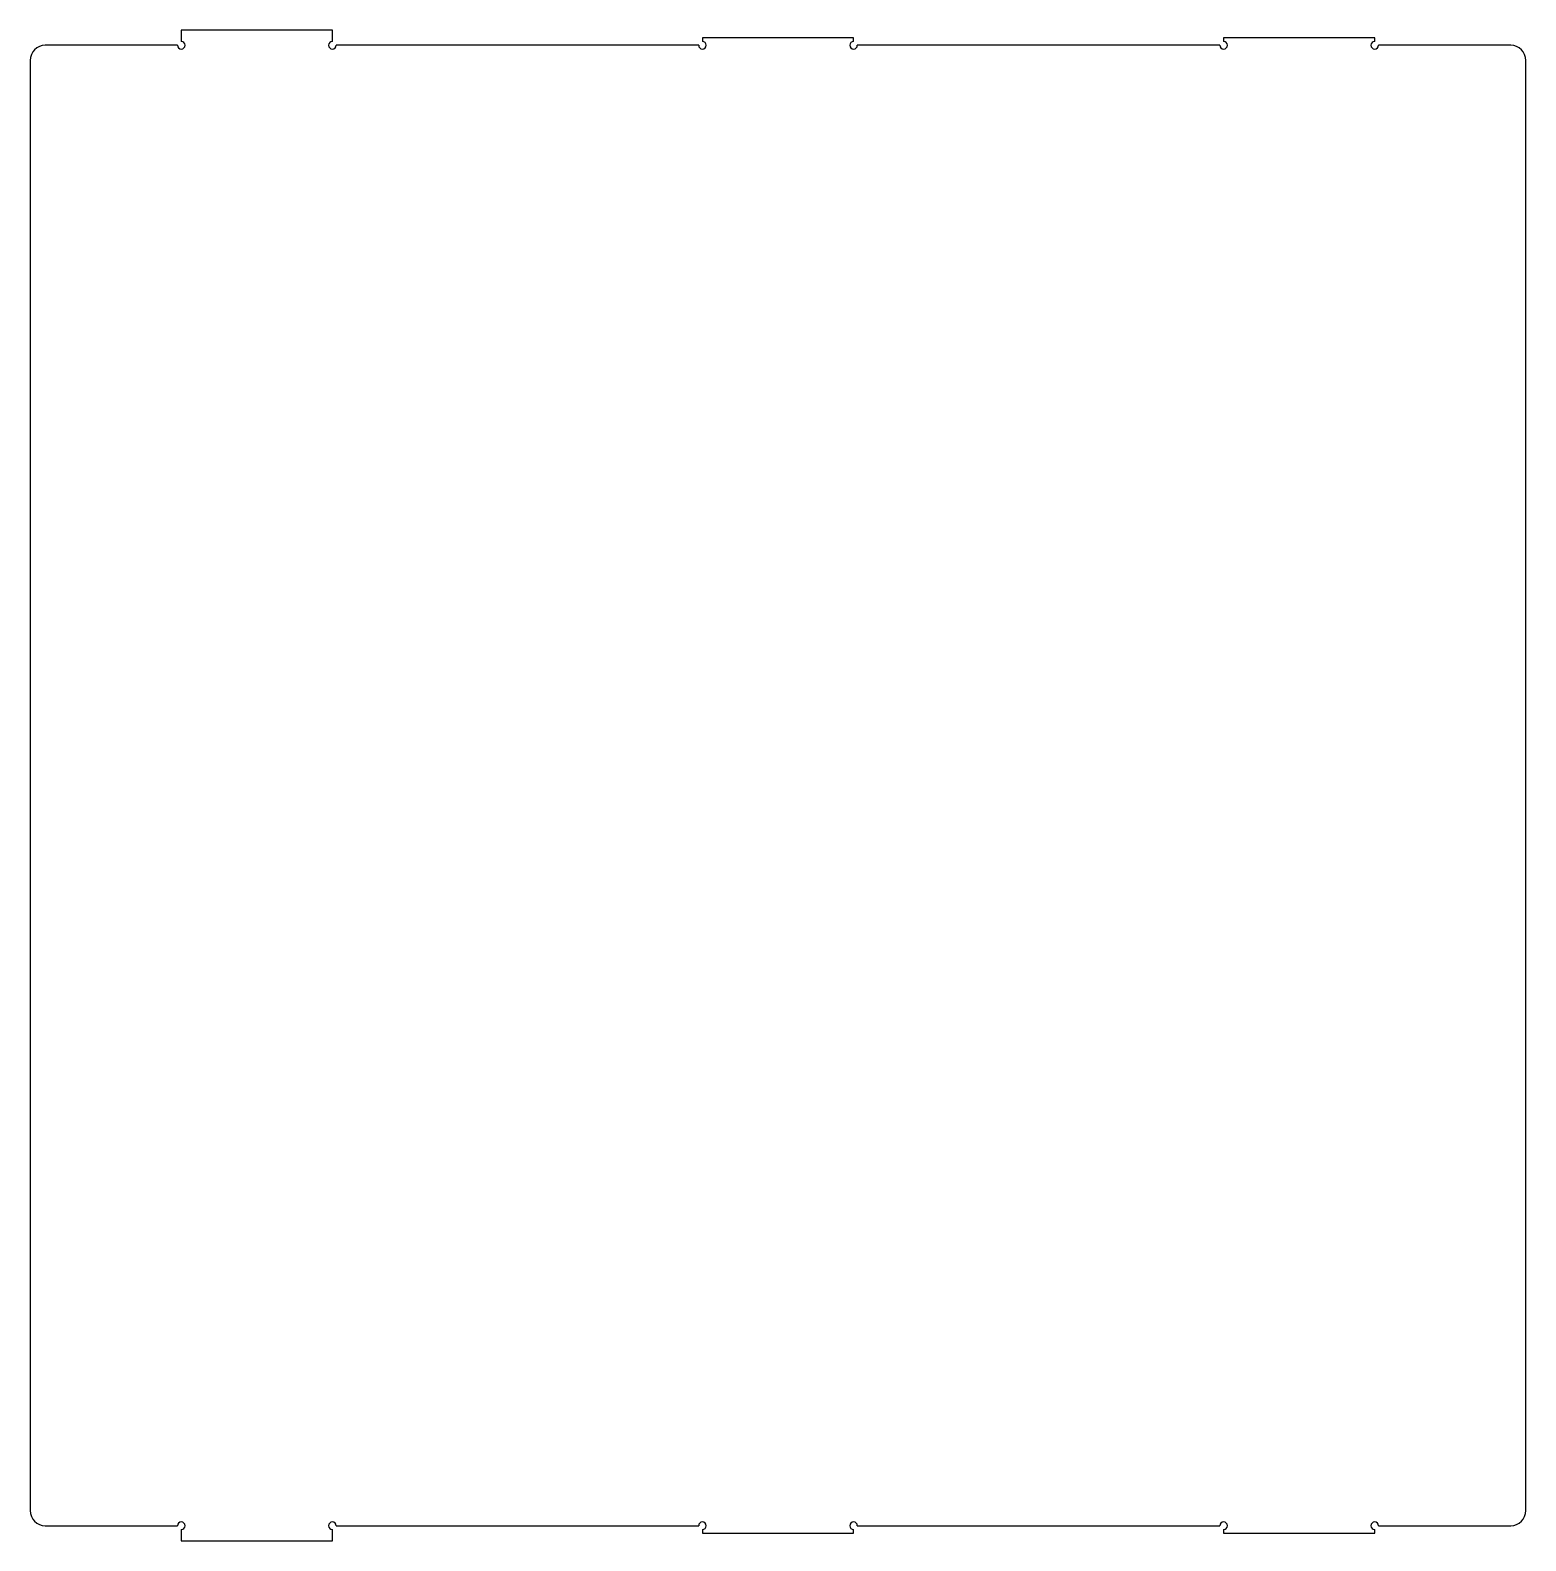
# Model space of a CAD drawing. Header units: millimetres. Extents: x -99 to 99, y -100 to 100.
import ezdxf

# ---------------------------------------------------------------- set-up
doc = ezdxf.new("R2010")
doc.units = ezdxf.units.MM

msp = doc.modelspace()

# ---------------------------------------------------------------- linework, layer by layer
at = {"color": 7, "linetype": 'Continuous', "lineweight": 25}
for p, q in [((-59, 100), (-79, 100)), ((-79, 100), (-79, 98.5)), ((-59, 98.5), (-59, 100)), ((-79.5, 98), (-97, 98)), ((-10.5, 98), (-58.5, 98)), ((10, 99), (-10, 99)), ((-10, 99), (-10, 98.5)), ((10, 98.5), (10, 99)), ((58.5, 98), (10.5, 98)), ((79, 99), (59, 99)), ((59, 99), (59, 98.5)), ((79, 98.5), (79, 99)), ((97, 98), (79.5, 98)), ((-99, 96), (-99, -96)), ((99, -96), (99, 96)), ((-97, -98), (-79.5, -98)), ((-58.5, -98), (-10.5, -98)), ((10.5, -98), (58.5, -98)), ((79.5, -98), (97, -98)), ((-79, -98.5), (-79, -100)), ((-79, -100), (-59, -100)), ((-59, -100), (-59, -98.5)), ((-10, -98.5), (-10, -99)), ((-10, -99), (10, -99)), ((10, -99), (10, -98.5)), ((59, -98.5), (59, -99)), ((59, -99), (79, -99)), ((79, -99), (79, -98.5))]:
    msp.add_line(p, q, dxfattribs=at)
for centre, radius, start, end in [((-97, 96), 2, 90, 180), ((-79, 98), 0.5, 180, 90), ((-59, 98), 0.5, 90, 0), ((-10, 98), 0.5, 180, 90), ((10, 98), 0.5, 90, 0), ((59, 98), 0.5, 180, 90), ((79, 98), 0.5, 90, 0), ((97, 96), 2, 0, 90), ((-97, -96), 2, 180, 270), ((97, -96), 2, 270, 0), ((-79, -98), 0.5, 270, 180), ((-59, -98), 0.5, 0, 270), ((-10, -98), 0.5, 270, 180), ((10, -98), 0.5, 0, 270), ((59, -98), 0.5, 270, 180), ((79, -98), 0.5, 0, 270)]:
    msp.add_arc(centre, radius, start, end, dxfattribs=at)

doc.saveas('drawing.dxf')
